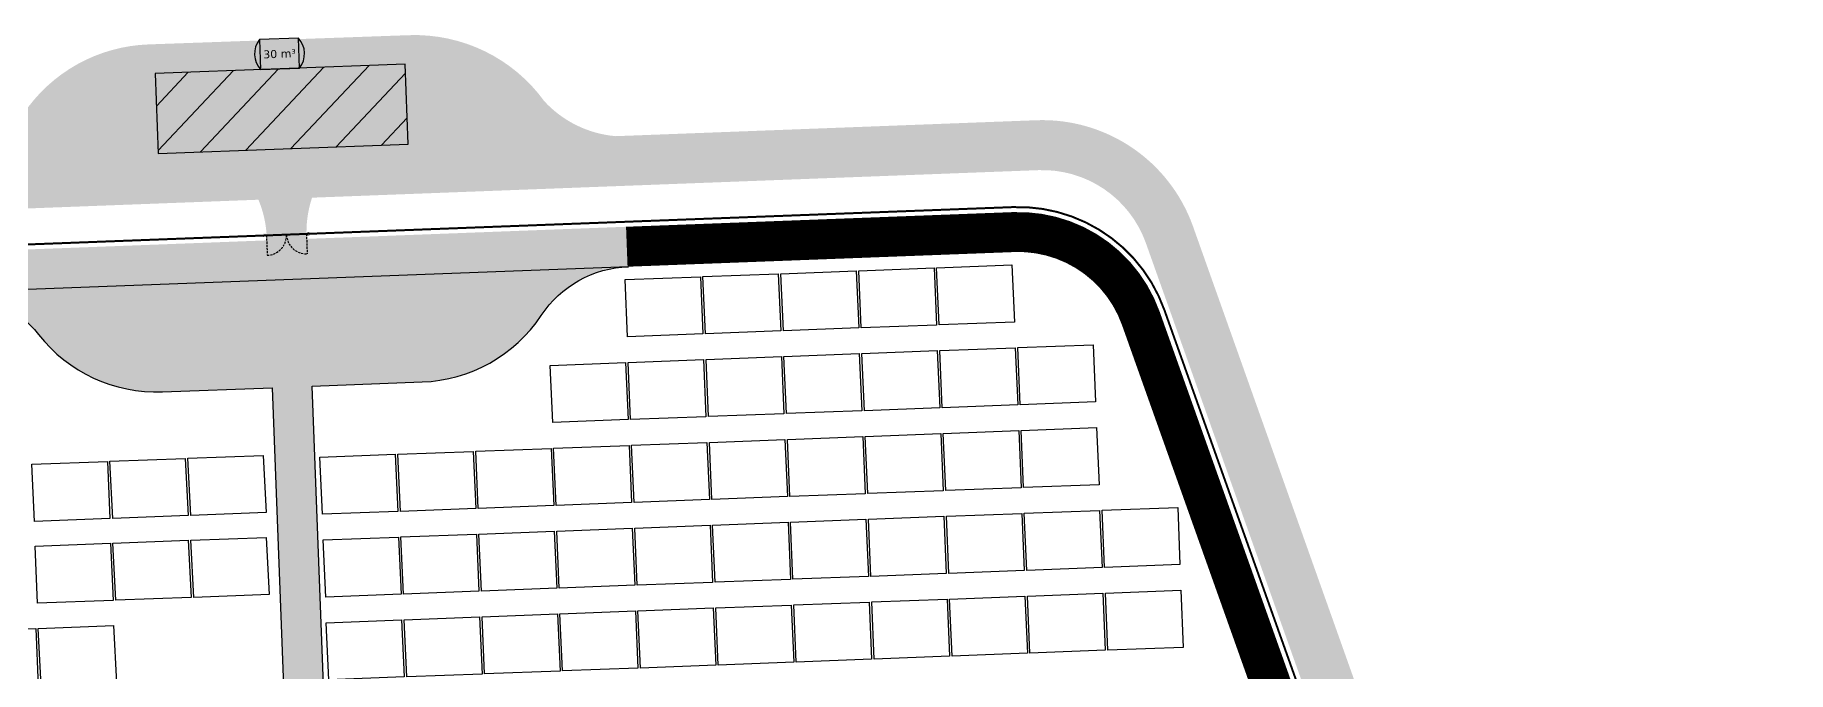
# Model space of a CAD drawing. Header units: metres. Extents: x 1956498 to 1957612, y 2277909 to 2278547.
# Drawn here: x 1956773.1 to 1956948.4, y 2278327 to 2278390.8 of the extents above; entities that cross this region are included whole.
import ezdxf

# ---------------------------------------------------------------- set-up
doc = ezdxf.new("R2010")
doc.units = ezdxf.units.M
doc.linetypes.add('CACHE2', pattern=[4.762499999999999, 3.175, -1.5875])
for name, color, linetype in [('PVcase PV Modules (full frames)', 142, 'Continuous'), ('UBS-000-Citerne', 113, 'Continuous'), ('UBS-100-Circulation intérieure lourde', 252, 'Continuous'), ('UBS-100-Circulation intérieure légère', 254, 'Continuous'), ('UBS-100-Clôture', 30, 'LIMITE1'), ('UBS-100-Portail', 7, 'Continuous')]:
    doc.layers.add(name, color=color, linetype=linetype)
doc.layers.add('UBS-100-Piste DFCI à créer', color=7, linetype='Continuous', true_color=0xbb8c7c)
doc.styles.get("Standard").update_dxf_attribs({"font": 'verdana.ttf'})
doc.linetypes.add('LIMITE1', pattern='A,6.35,-2.54,[133,ltypeshp.shx,S=2.54,R=0,X=-2.54,Y=0],-2.54,25.4', length=36.83)

# ---------------------------------------------------------------- blocks, each defined once
blk = doc.blocks.new('Portail 6 m 2 battants')
at = {"true_color": 0xffffff, "transparency": 33554687}
h = blk.add_hatch(color=7, dxfattribs=at)
h.dxf.hatch_style = 1
edge = h.paths.add_edge_path()
edge.add_line((-3.5, 0.1499999994412065), (-3.000000000232831, 0.1499999994412065))
edge.add_line((-3.000000000232831, 0.1499999994412065), (-3.000000000209547, -4.656612873077393e-10))
edge.add_line((-3.000000000209547, -4.656612873402652e-10), (3.000000000232831, -4.656612873077393e-10))
edge.add_line((3.000000000232831, -4.656612873077393e-10), (3.000000000232831, 0.1499999989755452))
edge.add_line((3.000000000232831, 0.1499999989755452), (3.5, 0.1499999994412065))
edge.add_line((3.5, 0.1499999994412065), (3.499999999767169, -0.3500000000931323))
edge.add_line((3.499999999767169, -0.3500000000931323), (3.000000000465661, -0.3500000000931323))
edge.add_line((3.000000000465661, -0.3500000000931323), (3.000000003026798, -3.099999998750098))
edge.add_arc((3.000000000139095, -0.09999999884383359), 2.999999999906264, 180.0000000505403, 270.0000000551511, ccw=False)
edge.add_arc((-3.000000000829325, -0.09999999949663829), 3.000000001062155, 270.0000000202857, 359.99999996192736, ccw=False)
edge.add_line((-2.999999999767169, -3.100000000558794), (-3.000000002328306, -0.3500000000931323))
edge.add_line((-3.000000002328306, -0.3500000000931323), (-3.5, -0.3500000005587935))
edge.add_line((-3.5, -0.3500000005587935), (-3.5, 0.1499999994412065))
at = {"layer": 'UBS-100-Portail', "color": 7, "linetype": 'CACHE2', "ltscale": 0.1, "transparency": 33554687}
for p, q in [((-3, -0.1000000000931323), (-2.999999999767169, -3.100000000558794)), ((3.000000000465661, -0.0999999986961484), (3.000000000465661, -3.099999998696148))]:
    blk.add_line(p, q, dxfattribs=at)
at = {"layer": 'UBS-100-Portail', "transparency": 33554687, "const_width": 0.01}
for points in [[(-3.5, -0.3500000005587935), (-3.000000000232831, -0.3500000000931323), (-3.000000000232831, 0.1499999994412065), (-3.5, 0.1499999994412065)], [(-3, -0.1000000000931323), (0, -0.1000000005587935), (0, 0), (-3, -4.656612873077393e-10)], [(0, -0.1000000014901161), (3, -0.1000000010244548), (3.000000000232831, -1.396983861923218e-09), (0, -9.313225746154785e-10)], [(3, -0.3500000000931323), (3.499999999767169, -0.3500000000931323), (3.5, 0.1499999994412065), (3.000000000232831, 0.1499999989755452)]]:
    blk.add_lwpolyline(points, close=True, dxfattribs=at)
at = {"layer": 'UBS-100-Portail', "color": 7, "linetype": 'CACHE2', "ltscale": 0.1, "transparency": 33554687}
for centre, start, end in [((-3, -0.1000000000931323), 270, 359.9999999733196), ((3.000000000232831, -0.0999999986961484), 180.0000000533608, 270.0000000133402)]:
    blk.add_arc(centre, 3.000000000053949, start, end, dxfattribs=at)
blk = doc.blocks.new('Citerne solide 30m3')
at = {"layer": 'UBS-000-Citerne', "transparency": 33554687}
h = blk.add_hatch(color=256, dxfattribs=at)
h.dxf.hatch_style = 1
edge = h.paths.add_edge_path()
edge.add_line((-1.949999999953434, -3), (1.949999999953434, -3))
edge.add_arc((0.1795454549137501, -1.5), 2.320454545138015, 319.727393136882, 400.272606863118)
edge.add_line((1.949999999953434, 0), (-1.949999999953434, 0))
edge.add_arc((-0.1795454549137501, -1.5), 2.320454545138015, 139.727393136882, 220.272606863118)
at = {"layer": 'UBS-000-Citerne', "color": 7, "transparency": 33554687}
blk.add_lwpolyline([(-1.949999999953434, -3), (1.949999999953434, -3, 0.366666666732221), (1.949999999953434, 0), (-1.949999999953434, 0, 0.366666666732221)], format="xyb", close=True, dxfattribs=at)
for points in [[(-1.949999999953434, 0), (-1.949999999953434, -3)], [(1.949999999953434, -3), (1.949999999953434, 0)]]:
    blk.add_lwpolyline(points, dxfattribs=at)
at = {"color": 1, "transparency": 33554687, "insert": (-1.949999999953434, -1.5), "char_height": 0.8, "attachment_point": 4}
blk.add_mtext_dynamic_manual_height_columns('\\pxqc;{\\C7;30 m³}', width=3.899999999906868, gutter_width=10, heights=[0], dxfattribs=at)
blk = doc.blocks.new('3P6@20DEG F FX ID1 PVBlock')
at = {"color": 0, "transparency": 33554687}
blk.add_polyline3d([(0, 0, 2.083586713139974), (7.539539347030692, 0.2870042413902952, 2.083586713139975), (7.757297679336461, -5.433460050740019, 1.675326544159361e-15), (0.2177583323057694, -5.720464292130313, 0)], close=True, dxfattribs=at)

msp = doc.modelspace()

# ---------------------------------------------------------------- hatches: boundary and pattern name
at = {"layer": 'UBS-000-Citerne', "transparency": 33554687}
h = msp.add_hatch(dxfattribs=at)
h.set_pattern_fill('ANSI31', color=1, angle=1.712530993691144)
h.set_pattern_definition([(46.71253099369114, (-1029803.053738371, 1961549.457930104), (-2.31115467915571, 2.176967856679714), [])])
h.paths.add_polyline_path([(1956785.390415532, 2278378.944845193), (1956810.372725911, 2278379.885147353), (1956810.07182922, 2278387.879486674), (1956785.089518841, 2278386.939184514)])
at = {"layer": 'UBS-100-Circulation intérieure lourde', "transparency": 33554687}
h = msp.add_hatch(color=256, dxfattribs=at)
h.dxf.hatch_style = 1
edge = h.paths.add_edge_path()
edge.add_arc((1956764.775937202, 2278354.047734615), 10.98888332588078, 38.055118836919576, 92.19845196404327, ccw=False)
edge.add_arc((1956785.235277975, 2278370.073881621), 15.0000000032406, 218.0847095287733, 272.1729597382801)
edge.add_line((1956785.804021141, 2278355.084667789), (1956796.795983654, 2278355.501741271))
edge.add_line((1956796.795983654, 2278355.501741271), (1956798.696412464, 2278305.415981365))
edge.add_line((1956798.696412464, 2278305.415981365), (1956793.250331421, 2278305.209338011))
edge.add_line((1956793.250331421, 2278305.209338011), (1956793.705325957, 2278293.21796695))
edge.add_line((1956793.705325957, 2278293.21796695), (1956799.151407176, 2278293.424610309))
edge.add_line((1956799.151407176, 2278293.424610309), (1956805.262231156, 2278132.373971497))
edge.add_line((1956805.262231156, 2278132.373971497), (1956799.816150151, 2278132.167328046))
edge.add_line((1956799.816150151, 2278132.167328046), (1956800.271144691, 2278120.175957077))
edge.add_line((1956800.271144691, 2278120.175957077), (1956805.717225689, 2278120.382600434))
edge.add_line((1956805.717225689, 2278120.382600434), (1956808.505499487, 2278046.968937048))
edge.add_line((1956808.505499487, 2278046.968937048), (1956797.471805961, 2278046.520477231))
edge.add_arc((1956798.050883183, 2278031.558597255), 14.97308194175755, 92.21644131539423, 143.3305284562901)
edge.add_arc((1956776.381759162, 2278046.057097211), 11.14352137835336, 272.4211575891524, 330.0899243735837, ccw=False)
edge.add_line((1956776.852512727, 2278034.923523671), (1956777.009638957, 2278030.929814869))
edge.add_line((1956777.009638957, 2278030.929814869), (1956811.05939886, 2278032.310913297))
edge.add_line((1956811.05939886, 2278032.310913297), (1956845.09821501, 2278033.703832236))
edge.add_line((1956845.09821501, 2278033.703832236), (1956844.941310405, 2278037.691699671))
edge.add_arc((1956844.479915648, 2278048.799243783), 11.11712288870125, 215.1122603936908, 272.3786340929611, ccw=False)
edge.add_line((1956835.38581278, 2278042.404893593), (1956835.385812779, 2278042.404893593))
edge.add_arc((1956824.047902401, 2278032.596641205), 14.99166523962915, 40.86258006122761, 92.23155383180028)
edge.add_line((1956823.464155207, 2278047.576937126), (1956812.498220958, 2278047.131225021))
edge.add_line((1956812.498220958, 2278047.131225021), (1956800.793107333, 2278355.653406116))
edge.add_line((1956800.793107333, 2278355.653406116), (1956811.785325112, 2278356.070489282))
edge.add_arc((1956811.231408061, 2278371.033193459), 14.9729536298442, 272.1201129472284, 326.3140567721247)
edge.add_arc((1956832.785994752, 2278356.711410502), 10.90591148877471, 91.9203326248624, 146.5138370824924, ccw=False)
edge.add_line((1956832.420539268, 2278367.611197091), (1956832.168946329, 2278371.604529158))
edge.add_line((1956832.168946329, 2278371.604529158), (1956798.235802155, 2278370.316987037))
edge.add_line((1956798.235802155, 2278370.316987037), (1956764.21250126, 2278369.026024087))
edge.add_line((1956764.21250126, 2278369.026024087), (1956764.35439473, 2278365.028529609))
at = {"layer": 'UBS-100-Piste DFCI à créer', "true_color": 0xd0aea3, "transparency": 33554687}
h = msp.add_hatch(color=253, dxfattribs=at)
h.dxf.hatch_style = 1
edge = h.paths.add_edge_path()
edge.add_arc((1956512.644593371, 2278287.951329937), 11.00000744255243, 277.8187590210577, 285.9779993348754)
edge.add_line((1956515.672545909, 2278277.376280663), (1956555.423763616, 2278295.586875713))
edge.add_line((1956555.423763616, 2278295.586875713), (1956594.741633212, 2278310.21295283))
edge.add_arc((1956590.907058995, 2278320.524897019), 11.00182495720195, 290.3980306671576, 307.4074477141712)
edge.add_line((1956597.5904377, 2278311.7857551), (1956615.79443608, 2278325.710164161))
edge.add_line((1956615.79443608, 2278325.710164161), (1956639.012437143, 2278348.430672164))
edge.add_arc((1956653.355962249, 2278333.780047363), 20.5031099959692, 110.8092679131133, 134.3931583248104, ccw=False)
edge.add_line((1956646.072064891, 2278352.945703072), (1956696.792192602, 2278372.209849354))
edge.add_line((1956696.792192602, 2278372.209849354), (1956704.323718604, 2278375.076946362))
edge.add_arc((1956710.016079433, 2278360.123785179), 16.00000003641172, 92.05663143531427, 110.84079966941869, ccw=False)
edge.add_line((1956709.441882913, 2278376.11347872), (1956729.032244271, 2278376.797710482))
edge.add_line((1956729.032244271, 2278376.797710482), (1956763.34949329, 2278378.099826867))
edge.add_arc((1956762.610225193, 2278389.438712453), 11.3629592816082, 273.7302676901528, 324.4157992290028)
edge.add_arc((1956784.983169934, 2278374.096934864), 15.7687652898286, 91.76083249357231, 146.3852344124163, ccw=False)
edge.add_line((1956784.498635401, 2278389.858254131), (1956810.482173605, 2278390.780687558))
edge.add_arc((1956811.037098868, 2278374.790313641), 16.00000000112824, 35.887538753362776, 91.98757833272953, ccw=False)
edge.add_arc((1956832.08207045, 2278391.631153851), 10.99999999686008, 222.7137879211147, 265.0673435455822)
edge.add_line((1956831.136237773, 2278380.671892906), (1956873.187455045, 2278382.267463078))
edge.add_arc((1956873.794114423, 2278366.278968326), 16.00000000110374, 19.551544317585922, 92.17295974137772, ccw=False)
edge.add_line((1956888.8715674, 2278371.633444188), (1956948.358855317, 2278204.125585341))
edge.add_line((1956948.358855317, 2278204.125585341), (1956943.700175949, 2278202.469497781))
edge.add_line((1956943.700175949, 2278202.469497781), (1956884.158709773, 2278369.963419414))
edge.add_arc((1956873.794115212, 2278366.278968357), 11.00000000016864, 19.56950334074724, 92.17295974679459)
edge.add_line((1956873.377036888, 2278377.271058499), (1956800.774090876, 2278374.51624894))
edge.add_arc((1956811.172197099, 2278371.065595689), 10.95571179247645, 161.6413680623457, 180.9050112499187)
edge.add_line((1956800.217851978, 2278370.892552749), (1956796.239848346, 2278370.741613385))
edge.add_arc((1956785.249025171, 2278370.074272221), 11.0110643576656, 3.474621278214538, 22.63949233173938)
edge.add_line((1956795.411633221, 2278374.312778551), (1956729.259258636, 2278371.80272622))
edge.add_line((1956729.259258636, 2278371.80272622), (1956709.621319324, 2278371.116699497))
edge.add_arc((1956710.016079419, 2278360.123785243), 10.99999996885506, 92.05663138249385, 110.8407997133485)
edge.add_line((1956706.102581361, 2278370.404083501), (1956698.570171331, 2278367.536649962))
edge.add_arc((1956697.68073943, 2278369.873080886), 2.49999971358624, 290.79742599929295, 290.8408150187474, ccw=False)
edge.add_line((1956698.568401741, 2278367.535977082), (1956647.847388468, 2278348.271494453))
edge.add_arc((1956653.35450982, 2278333.782318839), 15.50047081747451, 110.8110570223717, 134.3949474391144)
edge.add_line((1956642.510375277, 2278344.85793808), (1956619.073943671, 2278321.923679633))
edge.add_line((1956619.073943671, 2278321.923679633), (1956600.628198164, 2278307.814355928))
edge.add_arc((1956590.906384729, 2278320.526118165), 16.00320454235358, 290.3989373974914, 307.40835444468746, ccw=False)
edge.add_line((1956596.484376319, 2278305.526499322), (1956557.339204608, 2278290.964665037))
edge.add_line((1956557.339204608, 2278290.964665037), (1956517.444005333, 2278272.688109993))
edge.add_arc((1956512.644593321, 2278287.951330164), 16.00000767617552, 278.51471774476965, 287.4553872504831, ccw=False)
edge.add_arc((1956518.280726761, 2278256.975912111), 15.50000082925933, 102.1681674993008, 179.993779107746)
edge.add_line((1956502.780726023, 2278256.977595024), (1956502.780463281, 2278254.557763215))
edge.add_line((1956502.780463281, 2278254.557763215), (1956502.758319106, 2278069.771876534))
edge.add_line((1956502.758319106, 2278069.771876534), (1956502.760180494, 2278067.546736677))
edge.add_arc((1956518.272879866, 2278067.551400566), 15.51270007323368, 180.0172259616676, 266.8689789960092)
edge.add_line((1956517.425585009, 2278052.061857158), (1956590.44903128, 2278048.130033471))
edge.add_arc((1956589.592736156, 2278032.166982612), 15.986001190687, 80.529393257702, 86.92946420764127, ccw=False)
edge.add_line((1956592.22309854, 2278047.935096887), (1956598.650231802, 2278046.864717913))
edge.add_line((1956598.650231802, 2278046.864717913), (1956713.834950983, 2278027.681779495))
edge.add_arc((1956716.378580733, 2278042.972562785), 15.50090661555831, 260.5553030077675, 272.3372680743024)
edge.add_line((1956717.01073422, 2278027.484551684), (1956776.463470136, 2278029.902530657))
edge.add_line((1956776.463470136, 2278029.902530657), (1956776.651578709, 2278024.944933277))
edge.add_line((1956776.651578709, 2278024.944933277), (1956717.21457375, 2278022.488708465))
edge.add_arc((1956716.378839612, 2278042.97672426), 20.50505407780808, 260.55391278110255, 272.33587806930854, ccw=False)
edge.add_line((1956713.013560757, 2278022.749709132), (1956664.866266892, 2278030.768190985))
edge.add_arc((1956664.385022096, 2278019.778723159), 10.99999998396791, 87.49253642143587, 129.7319825265749)
edge.add_arc((1956645.646692336, 2278039.181626268), 16.025489144963, 260.29336042819136, 316.93115846669883, ccw=False)
edge.add_line((1956642.944737108, 2278023.385559027), (1956616.37556384, 2278027.749005541))
edge.add_arc((1956620.128045426, 2278043.474088084), 16.16661186039399, 213.6468395377871, 256.5784921824474, ccw=False)
edge.add_arc((1956595.730545074, 2278030.337405078), 11.71043062657245, 20.90867273848627, 79.68635940294229)
edge.add_line((1956597.827138965, 2278041.858623743), (1956597.816813929, 2278041.860427036))
edge.add_line((1956597.816813929, 2278041.860427036), (1956590.792211089, 2278043.087291668))
edge.add_line((1956590.792211089, 2278043.087291668), (1956517.152687117, 2278047.069310041))
edge.add_arc((1956518.271571968, 2278067.55016118), 20.51139114456352, 180.0212423204327, 266.87299533487624, ccw=False)
edge.add_line((1956497.760182241, 2278067.542556614), (1956497.758319141, 2278069.772475722))
edge.add_line((1956497.758319141, 2278069.772475722), (1956497.78046331, 2278254.558306111))
edge.add_line((1956497.78046331, 2278254.558306111), (1956497.780726052, 2278256.978137902))
edge.add_arc((1956518.280726761, 2278256.975912113), 20.50000082980193, 101.65020773969138, 179.9937791061116, ccw=False)

# ---------------------------------------------------------------- linework, layer by layer
at = {"layer": 'UBS-000-Citerne', "color": 1, "transparency": 33554687}
msp.add_lwpolyline([(1956785.390415532, 2278378.944845193), (1956810.372725911, 2278379.885147353), (1956810.07182922, 2278387.879486674), (1956785.089518841, 2278386.939184514)], close=True, dxfattribs=at)
at = {"layer": 'UBS-100-Circulation intérieure lourde', "transparency": 33554687}
msp.add_lwpolyline([(1956812.498220959, 2278047.131225021), (1956800.793107334, 2278355.653406115), (1956811.785325112, 2278356.070489281, 0.2409739561392753), (1956823.690256355, 2278362.728589941, -0.2428193826918238), (1956832.420539268, 2278367.61119709), (1956764.35439473, 2278365.028529608, -0.2407403144360596), (1956773.428783047, 2278360.821493951, 0.2404860551896821), (1956785.804021142, 2278355.084667789), (1956796.795983654, 2278355.501741271), (1956798.696412464, 2278305.415981365)], format="xyb", dxfattribs=at)
at = {"layer": 'UBS-100-Circulation intérieure légère', "transparency": 33554687, "const_width": 4}
for points in [[(1956832.248604162, 2278369.606112465), (1956870.908447073, 2278371.073002043, -0.3278332524890189), (1956883.650424125, 2278362.436701288), (1956893.782313488, 2278333.935053613)], [(1956893.782313489, 2278333.935053613), (1956942.110045701, 2278197.986076934, -0.08559619761320451), (1956942.8609794, 2278193.631725733), (1956942.861060567, 2278119.658813267, -0.08216546460964952), (1956942.16832927, 2278115.471778932), (1956934.571505205, 2278093.141779683), (1956920.865903893, 2278052.853474229, -0.06822238120897087), (1956919.832239288, 2278050.789971556), (1956916.632260267, 2278046.116611961, -0.08042262375164186), (1956913.767005163, 2278043.107428299), (1956910.592650416, 2278040.697302489), (1956907.919270808, 2278039.736499159, -0.1839873913057438), (1956898.666839628, 2278039.91124047), (1956895.893716835, 2278041.027838213)]]:
    msp.add_lwpolyline(points, format="xyb", dxfattribs=at)
at = {"layer": 'UBS-100-Clôture', "color": 30, "ltscale": 0.1, "true_color": 0xf26722, "transparency": 33554687, "const_width": 0.2}
msp.add_lwpolyline([(1956619.401894431, 2278321.545031183), (1956642.859630594, 2278344.500137584, -0.1032689059375448), (1956648.02558707, 2278347.804326732), (1956698.669288548, 2278367.039445284), (1956870.813656545, 2278373.571204348, -0.3278332524825988), (1956886.006013799, 2278363.274076525), (1956944.537645577, 2278198.620882908, -0.08340808976829744)], format="xyb", dxfattribs=at)

# ---------------------------------------------------------------- block references
at = {"layer": 'PVcase PV Modules (full frames)', "color": 144, "true_color": 0x007ca5, "transparency": 33554687, "extrusion": (-0.01544353277684674, -0.0005878819918554653, 0.9998805687131509), "rotation": 359.999739890953}
msp.add_blockref('3P6@20DEG F FX ID1 PVBlock', (1956616.175660987, 2278348.820670315, -30934.89814493655), dxfattribs=at)
at = {"layer": 'PVcase PV Modules (full frames)', "color": 144, "true_color": 0x007ca5, "transparency": 33554687, "extrusion": (-0.01965333661130013, -0.0007481346943478388, 0.9998065746205723), "rotation": 87.82000000000001}
msp.add_blockref('3P6@20DEG F FX ID1 PVBlock', (-2202281.428407511, 2041715.528774792, -39538.00267604965), dxfattribs=at)
at = {"layer": 'PVcase PV Modules (full frames)', "color": 144, "true_color": 0x007ca5, "transparency": 33554687, "extrusion": (-0.01901460578029352, -0.0007238204160918546, 0.9998189440348814), "rotation": 87.82000000000001}
msp.add_blockref('3P6@20DEG F FX ID1 PVBlock', (-2202281.42840751, 2041748.183737714, -38232.6941614036), dxfattribs=at)
at = {"layer": 'PVcase PV Modules (full frames)', "color": 144, "true_color": 0x007ca5, "transparency": 33554687, "extrusion": (-0.01723983295281995, -0.0006562609399031978, 0.9998511676651368), "rotation": 87.82000000000001}
msp.add_blockref('3P6@20DEG F FX ID1 PVBlock', (-2202281.428407509, 2041820.67211469, -34605.76141959884), dxfattribs=at)
at = {"layer": 'PVcase PV Modules (full frames)', "color": 144, "true_color": 0x007ca5, "transparency": 33554687, "extrusion": (-0.01381631578692265, -0.0005259394571362203, 0.999904411834333), "rotation": 359.9997918188234}
msp.add_blockref('3P6@20DEG F FX ID1 PVBlock', (1956653.955380835, 2278352.110576748, -27609.55231923476), dxfattribs=at)
at = {"layer": 'PVcase PV Modules (full frames)', "color": 144, "true_color": 0x007ca5, "transparency": 33554687, "extrusion": (-0.01212784333023456, -0.0004616651382110164, 0.9999263484284517), "rotation": 359.9998395944704}
msp.add_blockref('3P6@20DEG F FX ID1 PVBlock', (1956735.033150531, 2278348.602754119, -24159.20085219299), dxfattribs=at)
at = {"layer": 'PVcase PV Modules (full frames)', "color": 144, "true_color": 0x007ca5, "transparency": 33554687, "extrusion": (-0.01616291131846475, -0.0006152662501113553, 0.9998691823159432), "rotation": 87.82000000000001}
msp.add_blockref('3P6@20DEG F FX ID1 PVBlock', (-2202273.136612798, 2041817.789661458, -32405.28033231046), dxfattribs=at)
at = {"layer": 'PVcase PV Modules (full frames)', "color": 144, "true_color": 0x007ca5, "transparency": 33554687, "extrusion": (-0.01348548078488369, -0.0005133457104343153, 0.9999089349956736), "rotation": 359.9998016698041}
msp.add_blockref('3P6@20DEG F FX ID1 PVBlock', (1956662.894013075, 2278344.504331159, -26933.7618430222), dxfattribs=at)
at = {"layer": 'PVcase PV Modules (full frames)', "color": 144, "true_color": 0x007ca5, "transparency": 33554687, "extrusion": (-0.01243837812522605, -0.0004734861260936412, 0.9999225282793174), "rotation": 359.9998312745785}
msp.add_blockref('3P6@20DEG F FX ID1 PVBlock', (1956696.590557788, 2278346.842761229, -24793.92635661778), dxfattribs=at)
at = {"layer": 'PVcase PV Modules (full frames)', "color": 144, "true_color": 0x007ca5, "transparency": 33554687, "extrusion": (-0.01923375749736362, -0.0007321627655925379, 0.9998147460956041), "rotation": 87.82000000000001}
msp.add_blockref('3P6@20DEG F FX ID1 PVBlock', (-2202273.136612799, 2041731.945085407, -38680.8767780091), dxfattribs=at)
at = {"layer": 'PVcase PV Modules (full frames)', "color": 144, "true_color": 0x007ca5, "transparency": 33554687, "extrusion": (-0.01957145101309575, -0.0007450175922396447, 0.9998081832301781), "rotation": 87.82000000000001}
msp.add_blockref('3P6@20DEG F FX ID1 PVBlock', (-2202273.136612798, 2041726.550001926, -39370.98621622091), dxfattribs=at)
at = {"layer": 'PVcase PV Modules (full frames)', "color": 144, "true_color": 0x007ca5, "transparency": 33554687, "extrusion": (-0.01319266928814388, -0.000502199387346916, 0.9999128468385777), "rotation": 359.9998101893959}
msp.add_blockref('3P6@20DEG F FX ID1 PVBlock', (1956701.526969641, 2278346.278667129, -26335.28804909944), dxfattribs=at)
at = {"layer": 'PVcase PV Modules (full frames)', "color": 144, "true_color": 0x007ca5, "transparency": 33554687, "extrusion": (-0.01361836754323709, -0.000518404250686785, 0.9999071313489519), "rotation": 359.9997977416469}
for p in [(1956690.966600629, 2278337.122773822, -27205.59502220163), (1956691.266618456, 2278328.839282705, -27205.94506241893)]:
    msp.add_blockref('3P6@20DEG F FX ID1 PVBlock', p, dxfattribs=at)
at = {"layer": 'PVcase PV Modules (full frames)', "color": 144, "true_color": 0x007ca5, "transparency": 33554687, "extrusion": (-0.012694994263688, -0.0004832546168140703, 0.999919298536447), "rotation": 359.9998242405307}
msp.add_blockref('3P6@20DEG F FX ID1 PVBlock', (1956721.954086391, 2278339.247328487, -25318.58115474117), dxfattribs=at)
at = {"layer": 'PVcase PV Modules (full frames)', "color": 144, "true_color": 0x007ca5, "transparency": 33554687, "extrusion": (-0.0188157080247402, -0.0007162490650027066, 0.9998227123439458), "rotation": 87.82000000000001}
msp.add_blockref('3P6@20DEG F FX ID1 PVBlock', (-2202264.832634284, 2041716.782741512, -37826.76254029203), dxfattribs=at)
at = {"layer": 'PVcase PV Modules (full frames)', "color": 144, "true_color": 0x007ca5, "transparency": 33554687, "extrusion": (-0.01780093724362154, -0.0006776202436895451, 0.9998413211425371), "rotation": 87.82000000000001}
msp.add_blockref('3P6@20DEG F FX ID1 PVBlock', (-2202264.832634284, 2041761.944400356, -35753.01242150587), dxfattribs=at)
at = {"layer": 'PVcase PV Modules (full frames)', "color": 144, "true_color": 0x007ca5, "transparency": 33554687, "extrusion": (-0.0161630825702394, -0.0006152727690753676, 0.9998691795436278), "rotation": 87.82000000000001}
msp.add_blockref('3P6@20DEG F FX ID1 PVBlock', (-2202264.832634285, 2041825.605180993, -32405.93799755887), dxfattribs=at)
at = {"layer": 'PVcase PV Modules (full frames)', "color": 144, "true_color": 0x007ca5, "transparency": 33554687, "extrusion": (-0.01186049549441985, -0.0004514881288111575, 0.9999295599216459), "rotation": 359.9998465887722}
msp.add_blockref('3P6@20DEG F FX ID1 PVBlock', (1956710.312531613, 2278339.601252005, -23613.26537608971), dxfattribs=at)
at = {"layer": 'PVcase PV Modules (full frames)', "color": 144, "true_color": 0x007ca5, "transparency": 33554687, "extrusion": (-0.01276216141609339, -0.0004858114384891303, 0.9999184422857875), "rotation": 359.9998223757048}
msp.add_blockref('3P6@20DEG F FX ID1 PVBlock', (1956696.942926521, 2278338.228808931, -25455.89650630883), dxfattribs=at)
at = {"layer": 'PVcase PV Modules (full frames)', "color": 144, "true_color": 0x007ca5, "transparency": 33554687, "extrusion": (-0.01849604619744898, -0.0007040806425009681, 0.9998286855984433), "rotation": 87.82000000000001}
msp.add_blockref('3P6@20DEG F FX ID1 PVBlock', (-2202264.832634284, 2041767.769557607, -37173.63219560647), dxfattribs=at)
at = {"layer": 'PVcase PV Modules (full frames)', "color": 144, "true_color": 0x007ca5, "transparency": 33554687, "extrusion": (-0.01747706804702419, -0.0006652916611594051, 0.9998470430418271), "rotation": 87.82000000000001}
msp.add_blockref('3P6@20DEG F FX ID1 PVBlock', (-2202265.221667092, 2041721.224487667, -35091.52243566493), dxfattribs=at)
at = {"layer": 'PVcase PV Modules (full frames)', "color": 144, "true_color": 0x007ca5, "transparency": 33554687, "extrusion": (-0.03724684156618683, -0.001417858706725634, 0.9993050897849121), "rotation": 87.82000000000001}
msp.add_blockref('3P6@20DEG F FX ID1 PVBlock', (-2202265.221667091, 2040634.703711763, -75491.57888808555), dxfattribs=at)
at = {"layer": 'PVcase PV Modules (full frames)', "color": 144, "true_color": 0x007ca5, "transparency": 33554687, "extrusion": (-0.03897559703654781, -0.001483666460950788, 0.9992390612708639), "rotation": 87.82000000000001}
msp.add_blockref('3P6@20DEG F FX ID1 PVBlock', (-2202265.221667092, 2040508.748297, -79024.36072437518), dxfattribs=at)
at = {"layer": 'PVcase PV Modules (full frames)', "color": 144, "true_color": 0x007ca5, "transparency": 33554687, "extrusion": (-0.02015734650226771, -0.0007673206113849749, 0.9997965255996176), "rotation": 87.82000000000001}
msp.add_blockref('3P6@20DEG F FX ID1 PVBlock', (-2202264.832634285, 2041648.554898131, -40568.48126368283), dxfattribs=at)
at = {"layer": 'PVcase PV Modules (full frames)', "color": 144, "true_color": 0x007ca5, "transparency": 33554687, "extrusion": (-0.02044115798336171, -0.0007781243349388972, 0.9997907548996533), "rotation": 87.82000000000001}
msp.add_blockref('3P6@20DEG F FX ID1 PVBlock', (-2202264.832634284, 2041644.743644, -41148.46446127209), dxfattribs=at)
at = {"layer": 'PVcase PV Modules (full frames)', "color": 144, "true_color": 0x007ca5, "transparency": 33554687, "extrusion": (-0.01175481128868069, -0.0004474650958513188, 0.9999308096996289), "rotation": 359.9998493106601}
for p in [(1956720.788455892, 2278331.802170836, -23397.5883584991), (1956713.313547885, 2278323.220876022, -23397.90633480428)]:
    msp.add_blockref('3P6@20DEG F FX ID1 PVBlock', p, dxfattribs=at)
at = {"layer": 'PVcase PV Modules (full frames)', "color": 144, "true_color": 0x007ca5, "transparency": 33554687, "extrusion": (-0.01279978037453248, -0.0004872434624009037, 0.9999179607428662), "rotation": 359.9998213269538}
msp.add_blockref('3P6@20DEG F FX ID1 PVBlock', (1956704.125310767, 2278330.169881199, -25533.07960327356), dxfattribs=at)
at = {"layer": 'PVcase PV Modules (full frames)', "color": 144, "true_color": 0x007ca5, "transparency": 33554687, "extrusion": (-0.01361911377278346, -0.0005184326570701197, 0.9999071211705736), "rotation": 359.9997977194794}
msp.add_blockref('3P6@20DEG F FX ID1 PVBlock', (1956699.036579811, 2278329.134240259, -27207.4700639782), dxfattribs=at)
at = {"layer": 'PVcase PV Modules (full frames)', "color": 144, "true_color": 0x007ca5, "transparency": 33554687, "extrusion": (-0.004124106524595495, -0.000156990501677062, 0.9999914835134128), "rotation": 359.999981451972}
msp.add_blockref('3P6@20DEG F FX ID1 PVBlock', (1956865.742326614, 2278342.032818301, -7803.340114773764), dxfattribs=at)
at = {"layer": 'PVcase PV Modules (full frames)', "color": 144, "true_color": 0x007ca5, "transparency": 33554687, "extrusion": (-0.03981571978544812, -0.001515647034448003, 0.9992058903309335), "rotation": 87.82000000000001}
msp.add_blockref('3P6@20DEG F FX ID1 PVBlock', (-2202257.019039334, 2040441.516225638, -80741.62196416652), dxfattribs=at)
at = {"layer": 'PVcase PV Modules (full frames)', "color": 144, "true_color": 0x007ca5, "transparency": 33554687, "extrusion": (-0.02024622936589294, -0.0007707040752377633, 0.9997947270373514), "rotation": 87.82000000000001}
msp.add_blockref('3P6@20DEG F FX ID1 PVBlock', (-2202256.543725867, 2041644.930488587, -40750.4283309247), dxfattribs=at)
at = {"layer": 'PVcase PV Modules (full frames)', "color": 144, "true_color": 0x007ca5, "transparency": 33554687, "extrusion": (-0.02039991571273069, -0.0007765543840372773, 0.9997915984855055), "rotation": 87.82000000000001}
msp.add_blockref('3P6@20DEG F FX ID1 PVBlock', (-2202256.543725867, 2041646.433087154, -41064.49421330674), dxfattribs=at)
at = {"layer": 'PVcase PV Modules (full frames)', "color": 144, "true_color": 0x007ca5, "transparency": 33554687, "extrusion": (-0.01887429034659595, -0.0007184790918079533, 0.9998216065637444), "rotation": 87.82000000000001}
msp.add_blockref('3P6@20DEG F FX ID1 PVBlock', (-2202256.543725867, 2041714.554273258, -37946.78949569476), dxfattribs=at)
at = {"layer": 'PVcase PV Modules (full frames)', "color": 144, "true_color": 0x007ca5, "transparency": 33554687, "extrusion": (-0.01780484033148151, -0.0006777688207734719, 0.9998412515445619), "rotation": 87.82000000000001}
msp.add_blockref('3P6@20DEG F FX ID1 PVBlock', (-2202256.543725868, 2041761.798066941, -35761.29879084684), dxfattribs=at)
at = {"layer": 'PVcase PV Modules (full frames)', "color": 144, "true_color": 0x007ca5, "transparency": 33554687, "extrusion": (-0.01740719919215048, -0.0006626319949958838, 0.9998482636556029), "rotation": 87.82000000000001}
msp.add_blockref('3P6@20DEG F FX ID1 PVBlock', (-2202256.543725867, 2041783.664073548, -34948.69022493478), dxfattribs=at)
at = {"layer": 'PVcase PV Modules (full frames)', "color": 144, "true_color": 0x007ca5, "transparency": 33554687, "extrusion": (-0.01221426535355947, -0.0004649549263667807, 0.9999252949789745), "rotation": 359.9998373001658}
msp.add_blockref('3P6@20DEG F FX ID1 PVBlock', (1956702.510063646, 2278330.67807558, -24336.52156870572), dxfattribs=at)
at = {"layer": 'PVcase PV Modules (full frames)', "color": 144, "true_color": 0x007ca5, "transparency": 33554687, "extrusion": (-0.01958896067586077, -0.0007456841246692226, 0.9998078398246464), "rotation": 87.82000000000001}
msp.add_blockref('3P6@20DEG F FX ID1 PVBlock', (-2202257.019039334, 2041642.478898728, -39407.66187911197), dxfattribs=at)
at = {"layer": 'PVcase PV Modules (full frames)', "color": 144, "true_color": 0x007ca5, "transparency": 33554687, "extrusion": (-0.03792691198727943, -0.001443746640499005, 0.9992794728917167), "rotation": 87.82000000000001}
msp.add_blockref('3P6@20DEG F FX ID1 PVBlock', (-2202257.019039333, 2040582.797942962, -76881.76522876456), dxfattribs=at)
at = {"layer": 'PVcase PV Modules (full frames)', "color": 144, "true_color": 0x007ca5, "transparency": 33554687, "extrusion": (-0.005198376649625894, -0.0001978842576601823, 0.9999864687694675), "rotation": 359.9999705303775}
msp.add_blockref('3P6@20DEG F FX ID1 PVBlock', (1956856.934781285, 2278333.01123352, -9999.090492370255), dxfattribs=at)
at = {"layer": 'PVcase PV Modules (full frames)', "color": 144, "true_color": 0x007ca5, "transparency": 33554687, "extrusion": (-0.015456187931428, -0.00058836372991307, 0.9998803728860517), "rotation": 359.9997394644616}
msp.add_blockref('3P6@20DEG F FX ID1 PVBlock', (1956609.279437334, 2278315.343505879, -30961.95717982141), dxfattribs=at)
at = {"layer": 'PVcase PV Modules (full frames)', "color": 144, "true_color": 0x007ca5, "transparency": 33554687, "extrusion": (-0.01005852014463795, -0.0003828931464835111, 0.9999493384993753), "rotation": 359.9998896644784}
msp.add_blockref('3P6@20DEG F FX ID1 PVBlock', (1956756.250042873, 2278326.294443695, -19931.39274775792), dxfattribs=at)
at = {"layer": 'PVcase PV Modules (full frames)', "color": 144, "true_color": 0x007ca5, "transparency": 33554687, "extrusion": (-0.01068409352583405, -0.0004067065660361069, 0.9999428407340594), "rotation": 359.9998755130147}
msp.add_blockref('3P6@20DEG F FX ID1 PVBlock', (1956751.734322946, 2278325.61783737, -21209.80950363445), dxfattribs=at)
at = {"layer": 'PVcase PV Modules (full frames)', "color": 144, "true_color": 0x007ca5, "transparency": 33554687, "extrusion": (-0.01362724582068355, -0.0005187422160671736, 0.999907010215378), "rotation": 359.9997974778304}
msp.add_blockref('3P6@20DEG F FX ID1 PVBlock', (1956691.352808326, 2278320.536384266, -27224.43618124793), dxfattribs=at)
at = {"layer": 'PVcase PV Modules (full frames)', "color": 144, "true_color": 0x007ca5, "transparency": 33554687, "extrusion": (-0.01204483979030477, -0.000458505479919739, 0.9999273531647941), "rotation": 359.9998417826828}
msp.add_blockref('3P6@20DEG F FX ID1 PVBlock', (1956737.905308717, 2278323.888448652, -23990.61744561205), dxfattribs=at)
at = {"layer": 'PVcase PV Modules (full frames)', "color": 144, "true_color": 0x007ca5, "transparency": 33554687, "extrusion": (-0.0224214259614044, -0.000853506302275067, 0.9997482439018581), "rotation": 87.82000000000001}
msp.add_blockref('3P6@20DEG F FX ID1 PVBlock', (-2202248.252959227, 2041551.362879597, -45195.86571270195), dxfattribs=at)
at = {"layer": 'PVcase PV Modules (full frames)', "color": 144, "true_color": 0x007ca5, "transparency": 33554687, "extrusion": (-0.02143184827170744, -0.0008158364950022804, 0.9997699786903346), "rotation": 87.82000000000001}
msp.add_blockref('3P6@20DEG F FX ID1 PVBlock', (-2202248.252959229, 2041602.924373754, -43173.61282666389), dxfattribs=at)
at = {"layer": 'PVcase PV Modules (full frames)', "color": 144, "true_color": 0x007ca5, "transparency": 33554687, "extrusion": (-0.01986670726033823, -0.0007562569785410038, 0.9998023514765378), "rotation": 87.82000000000001}
msp.add_blockref('3P6@20DEG F FX ID1 PVBlock', (-2202248.252959228, 2041675.85026011, -39975.15485638398), dxfattribs=at)
at = {"layer": 'PVcase PV Modules (full frames)', "color": 144, "true_color": 0x007ca5, "transparency": 33554687, "extrusion": (-0.01753065327102617, -0.0006673314656960674, 0.9998461035902505), "rotation": 87.82000000000001}
msp.add_blockref('3P6@20DEG F FX ID1 PVBlock', (-2202248.252959228, 2041771.532445183, -35201.27591460761), dxfattribs=at)
at = {"layer": 'PVcase PV Modules (full frames)', "color": 144, "true_color": 0x007ca5, "transparency": 33554687, "extrusion": (-0.01766429782322048, -0.0006724188525446523, 0.9998437480103075), "rotation": 87.82000000000001}
msp.add_blockref('3P6@20DEG F FX ID1 PVBlock', (-2202248.768537946, 2041706.801829386, -35475.04352706542), dxfattribs=at)
at = {"layer": 'PVcase PV Modules (full frames)', "color": 144, "true_color": 0x007ca5, "transparency": 33554687, "extrusion": (-0.03009940865237694, -0.00114578060395349, 0.9995462534498265), "rotation": 87.82000000000001}
msp.add_blockref('3P6@20DEG F FX ID1 PVBlock', (-2202248.768537945, 2041114.873443641, -60886.39489847473), dxfattribs=at)
at = {"layer": 'UBS-000-Citerne', "color": 1, "transparency": 33554687, "rotation": 2.155522223962227}
msp.add_blockref('Citerne solide 30m3', (1956797.465350019, 2278390.406022976), dxfattribs=at)
at = {"layer": 'UBS-100-Portail', "transparency": 33554687, "xscale": 0.6666666599999995, "yscale": 0.666666, "zscale": 0.66666, "rotation": 2.044650918579336}
msp.add_blockref('Portail 6 m 2 battants', (1956798.213746594, 2278370.888453441), dxfattribs=at)

doc.saveas('drawing.dxf')
